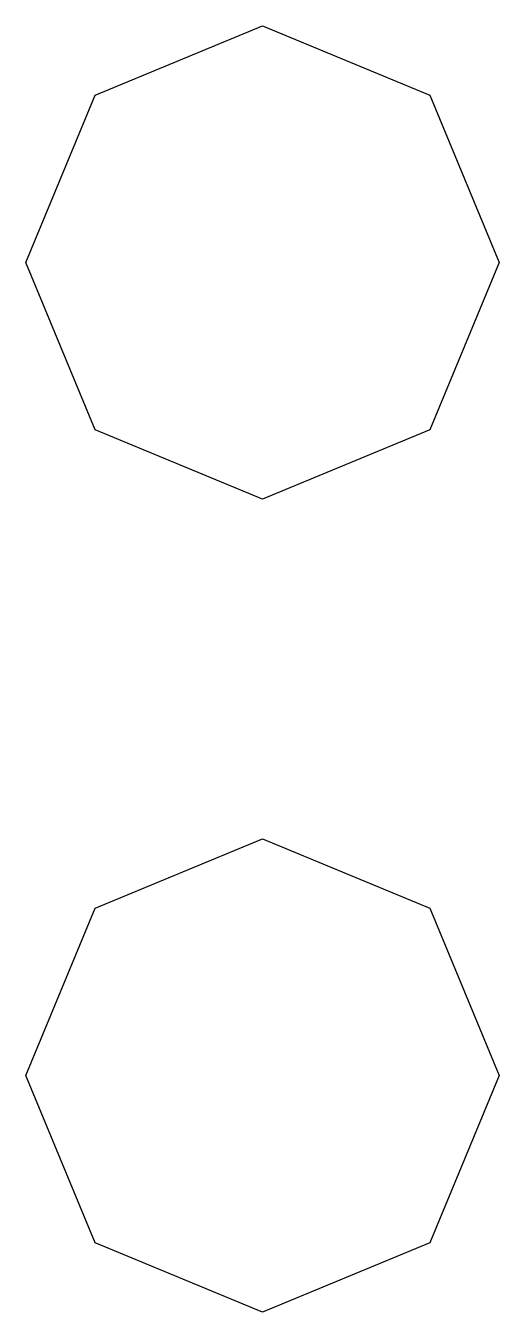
# Model space of a CAD drawing. Extents: x -4.33 to -1.11, y -1.48 to 7.26.
import ezdxf

# ---------------------------------------------------------------- set-up
doc = ezdxf.new("R2010")
doc.units = 0
doc.layers.get('0').update_dxf_attribs({"linetype": 'CONTINUOUS'})

msp = doc.modelspace()

# ---------------------------------------------------------------- linework, layer by layer
at = {"color": 7}
for points in [[(-1.113137, 5.653538), (-1.584237, 4.516205), (-2.72157, 4.045105), (-3.858903, 4.516205), (-4.330002, 5.653538), (-3.858903, 6.790871), (-2.72157, 7.26197), (-1.584237, 6.790871), (-1.113137, 5.653538)], [(-1.113137, 0.12794), (-1.584237, -1.009393), (-2.72157, -1.480493), (-3.858903, -1.009393), (-4.330002, 0.12794), (-3.858903, 1.265273), (-2.72157, 1.736372), (-1.584237, 1.265273), (-1.113137, 0.12794)]]:
    msp.add_lwpolyline(points, dxfattribs=at)

doc.saveas('drawing.dxf')
